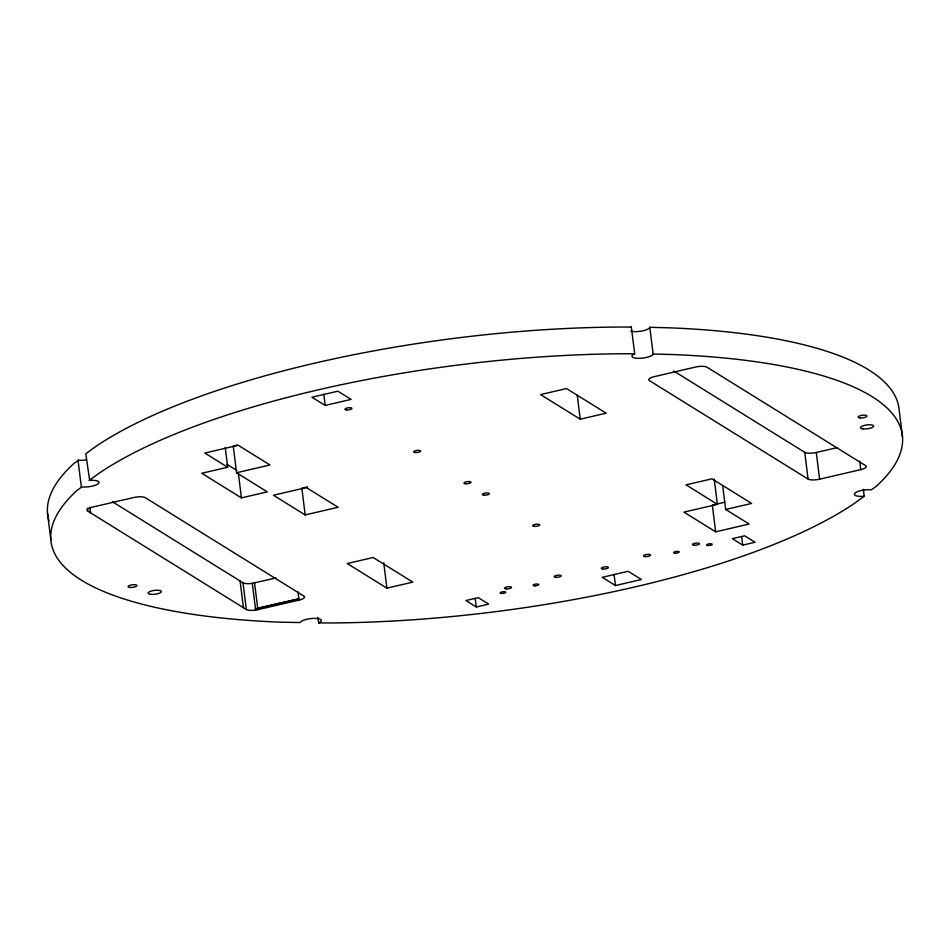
<?xml version="1.0" encoding="UTF-8"?>
<svg xmlns="http://www.w3.org/2000/svg" width="950" height="950" viewBox="0 0 950 950"><rect width="100%" height="100%" fill="white"/><g stroke="black" fill="none" stroke-linecap="round" stroke-linejoin="round"><path stroke-width="1.43" d="M86.498 459.883A10.723 3.123 -7.1 0 1 78.612 460.18L73.732 463.659A428.961 124.699 -7.1 0 0 48.973 520.79M902.5 436.929L899.175 410.198A428.961 124.699 -7.1 0 0 669.738 327.833L649.812 327.287L653.149 354.172A10.723 3.123 -7.1 0 1 638.578 358.352A10.723 3.123 -7.1 0 1 634.078 354.065L634.683 353.816L631.346 327.085L620.813 327.026A428.961 124.699 -7.1 0 0 95.368 446.773L85.797 453.744L89.668 480.403A10.723 3.123 -7.1 0 1 98.23 483.728A10.723 3.123 -7.1 0 1 81.938 486.911L77.057 490.39A428.961 124.699 -7.1 0 0 280.262 622.167L300.188 622.559A10.723 3.123 -7.1 0 1 314.759 618.379A10.723 3.123 -7.1 0 1 319.247 622.666L318.654 622.915L317.953 617.286M89.122 480.463L98.693 473.504A428.961 124.699 -7.1 0 1 624.138 353.756L634.683 353.816M863.336 489.226L864.203 496.256L854.632 503.227A428.961 124.699 -7.1 0 1 329.187 622.974L318.654 622.915M630.752 327.334L631.346 327.085M325.173 405.424L351.108 399.392L337.879 391.186L311.944 397.219L325.173 405.424L323.772 394.167M234.614 445.692L237.405 445.051M225.233 447.557L227.691 467.246L201.744 473.266L241.419 497.883L267.271 491.886L236.55 472.744L233.225 446.013M236.55 472.744L269.99 464.978L238.248 445.277L204.808 453.043L227.691 467.246M580.236 419.199L606.171 413.179L566.497 388.562L540.562 394.582L580.236 419.199L577.256 395.283M307.574 486.863L301.851 488.193L305.176 514.924L338.117 507.276L306.233 487.492M306.375 487.576L273.446 495.223L305.176 514.924M112.314 501.683L243.022 582.789A8.942 2.601 -7.1 0 0 252.32 583.347L275.832 577.992M673.764 371.058L804.745 452.331A8.942 2.601 -7.1 0 0 816.288 452.473L837.556 447.533M257.889 609.651L299.024 600.103A8.942 2.601 -7.1 0 0 303.952 596.137L145.255 497.669A8.942 2.601 -7.1 0 0 133.713 497.527L92.589 507.086A8.942 2.601 -7.1 0 0 87.661 511.041L246.347 609.508A8.942 2.601 -7.1 0 0 255.645 610.078L257.889 609.651L254.564 582.932M819.613 479.192L860.748 469.644A8.942 2.601 -7.1 0 0 865.676 465.678L706.978 367.211A8.942 2.601 -7.1 0 0 695.436 367.068L654.312 376.628A8.942 2.601 -7.1 0 0 649.384 380.594L808.07 479.061A8.942 2.601 -7.1 0 0 819.613 479.192L816.288 452.473M724.874 502.182L712.322 505.103L715.659 531.822L749.123 524.044L725.646 509.473L722.665 485.569M714.234 479.037L717.381 504.355L683.917 512.133L715.659 531.822M386.899 588.145L412.834 582.124L373.16 557.508L347.225 563.528L386.899 588.145L383.741 562.827M725.646 509.473L751.64 503.441L711.966 478.824L686.031 484.844L717.381 504.355M476.318 606.991L488.668 604.129L478.254 597.657L465.904 600.531L476.318 606.991L475.261 598.548M742.71 545.122L755.06 542.26L744.646 535.8L732.296 538.662L742.71 545.122L741.653 536.691M615.446 585.533L641.381 579.512L628.164 571.306L602.217 577.327L615.446 585.533L614.044 574.287M864.203 496.256L863.669 496.316A10.723 3.123 -7.1 0 1 855.107 493.003A10.723 3.123 -7.1 0 1 871.387 489.82L876.268 486.341A428.961 124.699 -7.1 0 0 673.063 354.564L653.137 354.006M226.931 464.241L236.859 470.392M859.691 461.201L860.748 469.644M804.745 452.331L808.07 479.061M297.979 591.755L299.024 600.103M252.32 583.347L255.645 610.078M238.45 473.979L241.419 497.883M243.022 582.789L246.347 609.508M240.089 580.972L243.414 607.691M89.894 507.241L90.594 512.869M87.305 508.226L87.661 511.041M77.995 460.073L81.332 486.792M47.5 513.071L50.825 539.802M649.812 327.287L649.812 327.441A10.723 3.123 -7.1 0 1 642.081 330.968A10.723 3.123 -7.1 0 1 630.847 331.146M298.858 598.832L255.491 608.807L298.858 598.832M129.794 587.421A4.465 1.294 -7.1 0 0 136.931 585.758A4.465 1.294 -7.1 0 0 130.874 585.058A4.465 1.294 -7.1 0 0 129.794 587.421M150.611 594.332A6.697 1.947 -7.1 0 0 161.31 591.85A6.697 1.947 -7.1 0 0 152.237 590.781A6.697 1.947 -7.1 0 0 150.611 594.332M862.956 428.889A6.697 1.947 -7.1 0 0 873.656 426.407A6.697 1.947 -7.1 0 0 864.583 425.339A6.697 1.947 -7.1 0 0 862.956 428.889M860.344 417.929A4.465 1.294 -7.1 0 0 866.97 416.029A4.465 1.294 -7.1 0 0 860.296 415.673A4.465 1.294 -7.1 0 0 860.344 417.929M694.201 545.253A3.574 1.045 -7.1 0 0 699.461 543.721A3.574 1.045 -7.1 0 0 694.07 543.459A3.574 1.045 -7.1 0 0 694.201 545.253M645.347 556.605A3.574 1.045 -7.1 0 0 650.607 555.061A3.574 1.045 -7.1 0 0 645.228 554.8A3.574 1.045 -7.1 0 0 645.347 556.605M506.267 588.917A3.574 1.045 -7.1 0 0 511.527 587.373A3.574 1.045 -7.1 0 0 506.148 587.112A3.574 1.045 -7.1 0 0 506.267 588.917M555.94 577.374A3.574 1.045 -7.1 0 0 561.201 575.831A3.574 1.045 -7.1 0 0 555.809 575.569A3.574 1.045 -7.1 0 0 555.94 577.374M346.263 409.878A3.574 1.045 -7.1 0 0 351.963 408.559A3.574 1.045 -7.1 0 0 347.13 407.989A3.574 1.045 -7.1 0 0 346.263 409.878M465.286 483.728A3.574 1.045 -7.1 0 0 470.986 482.41A3.574 1.045 -7.1 0 0 466.153 481.84A3.574 1.045 -7.1 0 0 465.286 483.728M602.68 568.991A3.574 1.045 -7.1 0 0 608.392 567.661A3.574 1.045 -7.1 0 0 603.559 567.091A3.574 1.045 -7.1 0 0 602.68 568.991M483.669 495.14A3.574 1.045 -7.1 0 0 489.369 493.81A3.574 1.045 -7.1 0 0 484.536 493.24A3.574 1.045 -7.1 0 0 483.669 495.14M534.327 526.395A3.574 1.045 -7.1 0 0 539.719 524.911A3.574 1.045 -7.1 0 0 534.47 524.566A3.574 1.045 -7.1 0 0 534.327 526.395M414.96 452.509A3.574 1.045 -7.1 0 0 420.672 451.179A3.574 1.045 -7.1 0 0 415.827 450.621A3.574 1.045 -7.1 0 0 414.96 452.509M708.011 545.526A2.862 0.831 -7.1 0 0 712.203 544.279A2.862 0.831 -7.1 0 0 707.869 544.089A2.862 0.831 -7.1 0 0 708.011 545.526M674.666 553.138A2.862 0.831 -7.1 0 0 679.238 552.081A2.862 0.831 -7.1 0 0 675.367 551.629A2.862 0.831 -7.1 0 0 674.666 553.138M501.232 593.429A2.862 0.831 -7.1 0 0 505.804 592.361A2.862 0.831 -7.1 0 0 501.933 591.909A2.862 0.831 -7.1 0 0 501.232 593.429M534.565 585.806A2.862 0.831 -7.1 0 0 538.769 584.582A2.862 0.831 -7.1 0 0 534.458 584.369A2.862 0.831 -7.1 0 0 534.565 585.806"/></g></svg>
